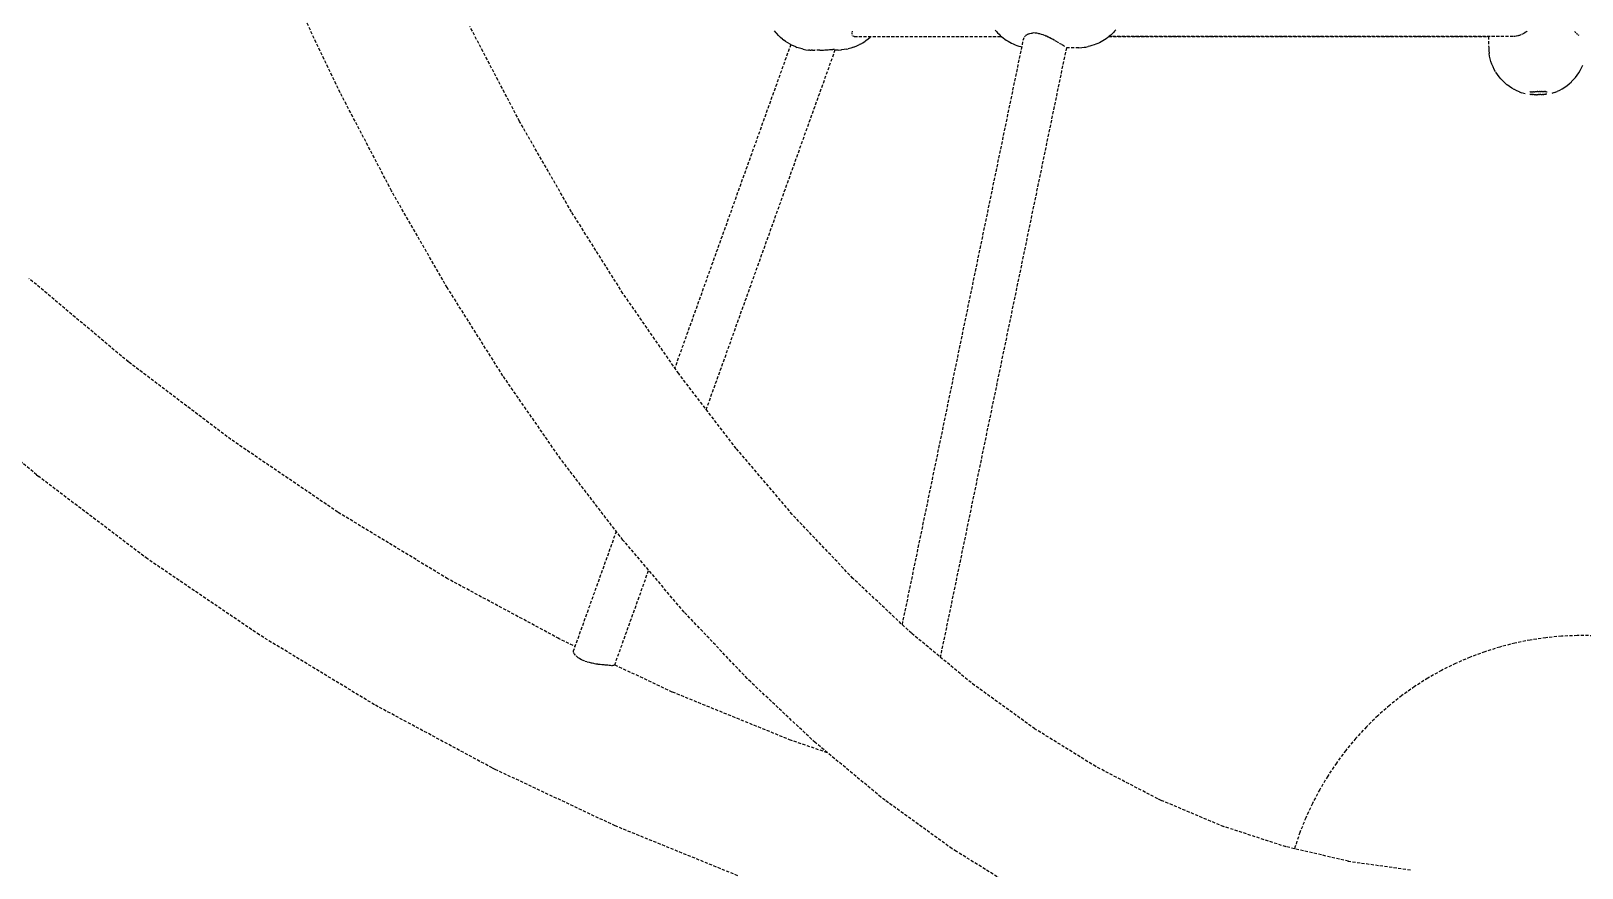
# Model space of a CAD drawing. Header units: millimetres. Extents: x -4710 to 4801, y -2494 to 3533.
# Drawn here: x -1360 to -721, y -457 to -112 of the extents above; entities that cross this region are included whole.
import ezdxf

# ---------------------------------------------------------------- set-up
doc = ezdxf.new("R2010")
doc.units = ezdxf.units.MM
doc.linetypes.add('HIDDEN', pattern=[1.905, 1.27, -0.635])
for name, color, linetype in [('DIKOM_ЗОНА', 90, 'Continuous'), ('DIKOM_ОБЪЕКТ', 7, 'Continuous'), ('DIKOM_РАЗМЕР_ЗОНА', 7, 'Continuous'), ('DIKOM_РАЗМЕР_ОБЪЕКТА', 7, 'Continuous')]:
    doc.layers.add(name, color=color, linetype=linetype)
doc.styles.add('style1', font='arialbd.ttf', dxfattribs={"width": 0.8})
doc.dimstyles.new('1-50', dxfattribs={"dimtxt": 300, "dimasz": 200, "dimexe": 100, "dimexo": 0, "dimgap": 100, "dimtad": 1, "dimtxsty": 'style1', "dimcen": 200, "dimclrd": 7, "dimclre": 7, "dimclrt": 7, "dimadec": 1, "dimazin": 2, "dimtfac": 1, "dimtmove": 0, "dimatfit": 2, "dimfxl": 0, "dimlwd": 25, "dimlwe": 18, "dimarcsym": 0})

# ---------------------------------------------------------------- blocks, each defined once
blk = doc.blocks.new('*D0')
at = {"layer": 'Defpoints', "color": 0, "transparency": 16777216}
for p in [(-2049.22, 763.91), (3285.36, 750.08), (3285.36, -900.83)]:
    blk.add_point(p, dxfattribs=at)
at = {"layer": 'DIKOM_РАЗМЕР_ОБЪЕКТА', "color": 7, "lineweight": 18, "transparency": 16777216}
for p, q in [((-2049.22, 763.91), (-2049.22, -1000.83)), ((3285.36, 750.08), (3285.36, -1000.83))]:
    blk.add_line(p, q, dxfattribs=at)
at = {"layer": 'DIKOM_РАЗМЕР_ОБЪЕКТА', "color": 7, "lineweight": 25, "transparency": 16777216}
blk.add_line((-1849.22, -900.83), (3085.36, -900.83), dxfattribs=at)
at = {"layer": 'DIKOM_РАЗМЕР_ОБЪЕКТА', "color": 7, "transparency": 16777216}
for points in [[(-1849.22, -867.5), (-1849.22, -934.17), (-2049.22, -900.83)], [(3085.36, -867.5), (3085.36, -934.17), (3285.36, -900.83)]]:
    blk.add_solid(points, dxfattribs=at)
at = {"layer": 'DIKOM_РАЗМЕР_ОБЪЕКТА', "color": 7, "transparency": 16777216, "insert": (618.07, -647.56), "char_height": 300, "attachment_point": 5, "style": 'style1'}
blk.add_mtext('{\\fArial|b0|i0|c204|p34;5335}', dxfattribs=at)
blk = doc.blocks.new('*D1')
at = {"layer": 'Defpoints', "color": 0, "transparency": 16777216}
for p in [(-701.85, 2135.95), (-2165.86, -628.42), (-722.47, -628.42)]:
    blk.add_point(p, dxfattribs=at)
at = {"layer": 'DIKOM_РАЗМЕР_ОБЪЕКТА', "color": 7, "lineweight": 18, "transparency": 16777216}
for p, q in [((-701.85, 2135.95), (-2265.86, 2135.95)), ((-722.47, -628.42), (-2265.86, -628.42))]:
    blk.add_line(p, q, dxfattribs=at)
at = {"layer": 'DIKOM_РАЗМЕР_ОБЪЕКТА', "color": 7, "lineweight": 25, "transparency": 16777216}
blk.add_line((-2165.86, 1935.95), (-2165.86, -428.42), dxfattribs=at)
at = {"layer": 'DIKOM_РАЗМЕР_ОБЪЕКТА', "color": 7, "transparency": 16777216}
for points in [[(-2199.2, 1935.95), (-2132.53, 1935.95), (-2165.86, 2135.95)], [(-2199.2, -428.42), (-2132.53, -428.42), (-2165.86, -628.42)]]:
    blk.add_solid(points, dxfattribs=at)
at = {"layer": 'DIKOM_РАЗМЕР_ОБЪЕКТА', "color": 7, "transparency": 16777216, "insert": (-2419.04, 753.76), "char_height": 300, "attachment_point": 5, "rotation": 90, "style": 'style1'}
blk.add_mtext('{\\fArial|b0|i0|c204|p34;2750}', dxfattribs=at)
blk = doc.blocks.new('*D2')
at = {"layer": 'Defpoints', "color": 0, "transparency": 16777216}
for p in [(-3555.27, 756.28), (4801.28, 756.28), (4801.28, -2394.45)]:
    blk.add_point(p, dxfattribs=at)
at = {"layer": 'DIKOM_РАЗМЕР_ЗОНА', "color": 7, "lineweight": 18, "transparency": 16777216}
for p, q in [((-3555.27, 756.28), (-3555.27, -2494.45)), ((4801.28, 756.28), (4801.28, -2494.45))]:
    blk.add_line(p, q, dxfattribs=at)
at = {"layer": 'DIKOM_РАЗМЕР_ЗОНА', "color": 7, "lineweight": 25, "transparency": 16777216}
blk.add_line((-3355.27, -2394.45), (4601.28, -2394.45), dxfattribs=at)
at = {"layer": 'DIKOM_РАЗМЕР_ЗОНА', "color": 7, "transparency": 16777216}
for points in [[(-3355.27, -2361.11), (-3355.27, -2427.78), (-3555.27, -2394.45)], [(4601.28, -2361.11), (4601.28, -2427.78), (4801.28, -2394.45)]]:
    blk.add_solid(points, dxfattribs=at)
at = {"layer": 'DIKOM_РАЗМЕР_ЗОНА', "color": 7, "transparency": 16777216, "insert": (709.08, -2141.17), "char_height": 300, "attachment_point": 5, "style": 'style1'}
blk.add_mtext('{\\fArial|b0|i0|c204|p34;8335}', dxfattribs=at)
blk = doc.blocks.new('*D3')
at = {"layer": 'Defpoints', "color": 0, "transparency": 16777216}
for p in [(-715.82, 3533.12), (-4259.83, -2026.25), (-715.82, -2026.25)]:
    blk.add_point(p, dxfattribs=at)
at = {"layer": 'DIKOM_РАЗМЕР_ЗОНА', "color": 7, "lineweight": 18, "transparency": 16777216}
for p, q in [((-715.82, 3533.12), (-4359.83, 3533.12)), ((-715.82, -2026.25), (-4359.83, -2026.25))]:
    blk.add_line(p, q, dxfattribs=at)
at = {"layer": 'DIKOM_РАЗМЕР_ЗОНА', "color": 7, "lineweight": 25, "transparency": 16777216}
blk.add_line((-4259.83, 3333.12), (-4259.83, -1826.25), dxfattribs=at)
at = {"layer": 'DIKOM_РАЗМЕР_ЗОНА', "color": 7, "transparency": 16777216}
for points in [[(-4293.16, 3333.12), (-4226.49, 3333.12), (-4259.83, 3533.12)], [(-4293.16, -1826.25), (-4226.49, -1826.25), (-4259.83, -2026.25)]]:
    blk.add_solid(points, dxfattribs=at)
at = {"layer": 'DIKOM_РАЗМЕР_ЗОНА', "color": 7, "transparency": 16777216, "insert": (-4513, 975.17), "char_height": 300, "attachment_point": 5, "rotation": 90, "style": 'style1'}
blk.add_mtext('{\\fArial|b0|i0|c204|p34;5560}', dxfattribs=at)

msp = doc.modelspace()

# ---------------------------------------------------------------- linework, layer by layer
at = {"layer": 'DIKOM_ЗОНА', "color": 3, "lineweight": 15}
msp.add_lwpolyline([(4784.014, 570.156, 0.0938746), (4783.602, 942.374, 0.2995804), (2291.139, 3510.482, 0.0687424), (1632.505, 3510.482, 0.06059), (1009.06, 3334.362, -0.2008128), (236.945, 3334.362, 0.06059), (-386.5, 3510.482, 0.0687424), (-1045.134, 3510.482, 0.2995804), (-3537.597, 942.374, 0.0938746), (-3538.009, 570.156, 0.3002322), (-1045.134, -2003.615, 0.0687424), (-386.5, -2003.615, 0.06059), (236.945, -1827.494, -0.2008128), (1009.06, -1827.494, 0.06059), (1632.505, -2003.615, 0.0687424), (2291.139, -2003.615, 0.3002322)], format="xyb", close=True, dxfattribs=at)
at = {"layer": 'DIKOM_ОБЪЕКТ', "color": 7, "linetype": 'HIDDEN', "lineweight": 15}
for p, q in [((-1233.012, -137.874), (-1253.191, -95.606)), ((-1159.118, -149.655), (-1179.606, -110.53)), ((-1053.315, -113.249), (-1054.004, -112.394)), ((-1053.315, -113.249), (-1053.093, -113.497)), ((-1052.343, -114.321), (-1053.093, -113.497)), ((-1051.551, -115.093), (-1052.343, -114.321)), ((-1022.057, -113.66), (-1022.048, -113.348)), ((-1022.048, -113.342), (-1021.997, -112.998)), ((-1021.963, -114.273), (-1022.032, -114.024)), ((-1021.978, -112.839), (-1021.92, -112.463)), ((-1021.667, -114.611), (-1021.839, -114.473)), ((-1021.178, -114.727), (-1021.443, -114.698)), ((-1021.176, -114.727), (-960.519, -114.727)), ((-1015.488, -115.693), (-1014.625, -114.938)), ((-1014.625, -114.938), (-1014.412, -114.727)), ((-963.08, -112.124), (-962.589, -112.706)), ((-962.589, -112.706), (-962.1, -113.245)), ((-962.1, -113.245), (-961.537, -113.805)), ((-961.537, -113.805), (-961.008, -114.315)), ((-961.008, -114.315), (-960.379, -114.844)), ((-960.379, -114.844), (-959.814, -115.317)), ((-951.036, -114.826), (-950.792, -114.522)), ((-950.666, -114.407), (-950.495, -114.239)), ((-950.426, -114.187), (-950.138, -113.976)), ((-950.128, -113.969), (-949.737, -113.754)), ((-949.726, -113.75), (-949.354, -113.599)), ((-949.282, -113.569), (-948.811, -113.425)), ((-948.811, -113.425), (-948.306, -113.325)), ((-948.294, -113.323), (-947.76, -113.268)), ((-947.189, -113.257), (-947.747, -113.267)), ((-946.595, -113.29), (-947.174, -113.257)), ((-945.985, -113.367), (-946.579, -113.292)), ((-945.37, -113.485), (-945.985, -113.367)), ((-945.112, -113.55), (-945.354, -113.489)), ((-944.718, -113.642), (-945.111, -113.55)), ((-944.057, -113.832), (-944.701, -113.646)), ((-943.369, -114.069), (-944.032, -113.841)), ((-942.749, -114.316), (-943.369, -114.069)), ((-942.22, -114.531), (-942.678, -114.341)), ((-942, -114.622), (-942.22, -114.531)), ((-941.303, -114.945), (-941.979, -114.631)), ((-916.142, -114.631), (-916.729, -115.122)), ((-749.654, -114.727), (-916.257, -114.727)), ((-916.257, -114.727), (-759.848, -114.727)), ((-915.526, -114.115), (-916.142, -114.631)), ((-914.977, -113.581), (-915.526, -114.115)), ((-914.424, -113.038), (-914.977, -113.581)), ((-913.916, -112.468), (-914.424, -113.038)), ((-913.43, -111.906), (-913.916, -112.468)), ((-759.848, -114.727), (-759.763, -119.283)), ((-749.067, -114.701), (-749.379, -114.715)), ((-748.466, -114.624), (-749.007, -114.696)), ((-747.763, -114.478), (-748.357, -114.605)), ((-747.429, -114.377), (-747.731, -114.468)), ((-747.112, -114.282), (-747.31, -114.34)), ((-746.454, -114.03), (-747.08, -114.27)), ((-745.796, -113.719), (-746.24, -113.927)), ((-745.316, -113.445), (-745.765, -113.7)), ((-744.505, -112.928), (-745.116, -113.329)), ((-744.248, -112.731), (-744.476, -112.905)), ((-744.052, -112.58), (-744.248, -112.731)), ((-743.888, -112.458), (-744.052, -112.58)), ((-724.096, -112.937), (-724.295, -112.702)), ((-723.891, -113.144), (-724.096, -112.937)), ((-723.486, -113.535), (-723.638, -113.393)), ((-723.288, -113.719), (-723.486, -113.535)), ((-723.089, -113.873), (-723.288, -113.719)), ((-722.708, -114.153), (-722.893, -114.028)), ((-722.519, -114.279), (-722.707, -114.153)), ((-1047.372, -118.035), (-1095.145, -251.213)), ((-1082.169, -268.342), (-1028.997, -120.119)), ((-1050.717, -115.812), (-1051.551, -115.093)), ((-1050.717, -115.812), (-1050.407, -116.051)), ((-1049.521, -116.724), (-1050.407, -116.051)), ((-1048.601, -117.336), (-1049.521, -116.724)), ((-1047.649, -117.885), (-1048.601, -117.336)), ((-1047.649, -117.885), (-1047.263, -118.094)), ((-1046.271, -118.585), (-1047.263, -118.094)), ((-1045.254, -119.01), (-1046.271, -118.585)), ((-1045.254, -119.01), (-1044.82, -119.166)), ((-1043.772, -119.525), (-1044.82, -119.166)), ((-1042.707, -119.815), (-1043.772, -119.525)), ((-1042.239, -119.91), (-1042.707, -119.815)), ((-1042.239, -119.91), (-1041.155, -120.129)), ((-1041.155, -120.129), (-1040.06, -120.276)), ((-1039.494, -120.313), (-1040.06, -120.276)), ((-1039.494, -120.313), (-1038.96, -120.349)), ((-1038.452, -120.38), (-1038.96, -120.349)), ((-1038.452, -120.38), (-1037.408, -120.38)), ((-1035.344, -120.364), (-1037.408, -120.38)), ((-1035.309, -120.363), (-1035.012, -120.35)), ((-1035.012, -120.35), (-1034.589, -120.33)), ((-1034.565, -120.329), (-1033.877, -120.299)), ((-1033.817, -120.296), (-1033.359, -120.258)), ((-1033.176, -120.243), (-1032.553, -120.195)), ((-1032.537, -120.194), (-1032.071, -120.16)), ((-1031.956, -120.148), (-1031.417, -120.096)), ((-1031.264, -120.083), (-1030.915, -120.053)), ((-1030.904, -120.052), (-1030.469, -120.022)), ((-1030.459, -120.021), (-1030.08, -120.002)), ((-1029.75, -119.993), (-1030.072, -120.001)), ((-1029.483, -119.995), (-1029.75, -119.993)), ((-1029.266, -120.008), (-1029.477, -119.995)), ((-1027.781, -120.307), (-1029.068, -120.317)), ((-1027.781, -120.307), (-1026.739, -120.243)), ((-1026.739, -120.243), (-1026.477, -120.226)), ((-1025.337, -120.094), (-1026.477, -120.226)), ((-1024.207, -119.882), (-1025.337, -120.094)), ((-1024.207, -119.882), (-1023.753, -119.786)), ((-1022.643, -119.499), (-1023.753, -119.786)), ((-1021.551, -119.135), (-1022.643, -119.499)), ((-1021.551, -119.135), (-1021.129, -118.982)), ((-1021.129, -118.982), (-1020.068, -118.547)), ((-1020.068, -118.547), (-1019.035, -118.039)), ((-1018.659, -117.837), (-1019.035, -118.039)), ((-1018.659, -117.837), (-1017.668, -117.266)), ((-1017.668, -117.266), (-1016.711, -116.627)), ((-1016.393, -116.387), (-1016.711, -116.627)), ((-1016.393, -116.387), (-1015.488, -115.693)), ((-1001.365, -356.909), (-951.374, -115.532)), ((-933.793, -119.341), (-985.756, -370.252)), ((-959.814, -115.317), (-959.123, -115.809)), ((-959.123, -115.809), (-958.524, -116.237)), ((-958.524, -116.237), (-957.778, -116.686)), ((-957.778, -116.686), (-957.148, -117.062)), ((-957.148, -117.062), (-956.352, -117.461)), ((-956.352, -117.461), (-955.696, -117.781)), ((-955.696, -117.781), (-954.857, -118.126)), ((-954.857, -118.126), (-954.178, -118.384)), ((-954.178, -118.384), (-953.304, -118.669)), ((-953.304, -118.669), (-952.606, -118.861)), ((-952.606, -118.861), (-952.09, -118.989)), ((-951.37, -115.519), (-951.241, -115.183)), ((-940.763, -115.207), (-941.118, -115.041)), ((-939.927, -115.633), (-940.587, -115.291)), ((-939.526, -115.849), (-939.779, -115.718)), ((-939.281, -115.975), (-939.526, -115.849)), ((-938.63, -116.342), (-939.256, -115.987)), ((-938, -116.69), (-938.438, -116.447)), ((-937.627, -116.916), (-937.975, -116.704)), ((-936.839, -117.37), (-937.377, -117.051)), ((-936.311, -117.677), (-936.624, -117.499)), ((-935.974, -117.89), (-936.311, -117.677)), ((-935.407, -118.222), (-935.827, -117.969)), ((-935.011, -118.458), (-935.226, -118.336)), ((-934.755, -118.627), (-934.992, -118.47)), ((-934.366, -118.861), (-934.645, -118.686)), ((-928.677, -119.314), (-933.8, -119.373)), ((-928.677, -119.314), (-927.362, -119.249)), ((-927.362, -119.249), (-926.461, -119.144)), ((-926.461, -119.144), (-925.715, -119.04)), ((-925.715, -119.04), (-924.829, -118.873)), ((-924.095, -118.692), (-924.829, -118.873)), ((-923.23, -118.464), (-924.095, -118.692)), ((-922.384, -118.176), (-923.23, -118.464)), ((-921.677, -117.925), (-922.384, -118.176)), ((-920.864, -117.582), (-921.677, -117.925)), ((-920.18, -117.262), (-920.864, -117.582)), ((-919.408, -116.867), (-920.18, -117.262)), ((-918.752, -116.484), (-919.408, -116.867)), ((-918.026, -116.043), (-918.752, -116.484)), ((-917.403, -115.603), (-918.026, -116.043)), ((-916.729, -115.122), (-917.403, -115.603)), ((-759.763, -119.283), (-759.698, -120.483)), ((-759.698, -120.483), (-759.575, -121.638)), ((-759.385, -122.783), (-759.575, -121.638)), ((-759.128, -123.916), (-759.385, -122.783)), ((-758.806, -125.031), (-759.128, -123.916)), ((-758.419, -126.125), (-758.806, -125.031)), ((-757.968, -127.195), (-758.419, -126.125)), ((-757.456, -128.237), (-757.968, -127.195)), ((-722.084, -128.702), (-721.551, -127.675)), ((-721.492, -127.555), (-721.019, -126.494)), ((-756.884, -129.247), (-757.456, -128.237)), ((-756.187, -130.333), (-756.815, -129.361)), ((-755.504, -131.266), (-756.187, -130.333)), ((-754.766, -132.157), (-755.504, -131.266)), ((-753.978, -133.003), (-754.766, -132.157)), ((-753.142, -133.802), (-753.978, -133.003)), ((-752.26, -134.55), (-753.142, -133.802)), ((-727.428, -134.871), (-726.535, -134.147)), ((-726.535, -134.147), (-725.688, -133.372)), ((-725.591, -133.279), (-724.785, -132.45)), ((-724.785, -132.45), (-724.028, -131.574)), ((-724.028, -131.574), (-723.324, -130.656)), ((-723.324, -130.656), (-722.676, -129.697)), ((-722.676, -129.697), (-722.084, -128.702)), ((-1211.878, -178.233), (-1233.012, -137.874)), ((-751.244, -135.323), (-752.161, -134.633)), ((-750.287, -135.957), (-751.244, -135.323)), ((-749.295, -136.534), (-750.287, -135.957)), ((-748.168, -137.108), (-749.182, -136.597)), ((-747.126, -137.557), (-748.168, -137.108)), ((-745.957, -137.986), (-747.008, -137.607)), ((-744.78, -138.336), (-745.83, -138.027)), ((-742.641, -138.602), (-742.847, -138.589)), ((-742.835, -137.575), (-742.63, -137.554)), ((-742.43, -138.614), (-742.641, -138.602)), ((-742.63, -137.554), (-742.417, -137.535)), ((-742.43, -138.614), (-742.212, -138.624)), ((-742.2, -137.516), (-742.417, -137.535)), ((-741.988, -138.633), (-742.212, -138.624)), ((-742.2, -137.516), (-741.976, -137.499)), ((-741.759, -138.641), (-741.988, -138.633)), ((-741.976, -137.499), (-741.747, -137.483)), ((-741.759, -138.641), (-741.526, -138.648)), ((-741.747, -137.483), (-741.514, -137.467)), ((-741.289, -138.654), (-741.526, -138.648)), ((-741.277, -137.453), (-741.514, -137.467)), ((-741.047, -138.659), (-741.289, -138.654)), ((-741.277, -137.453), (-741.036, -137.439)), ((-740.803, -138.662), (-741.047, -138.659)), ((-741.036, -137.439), (-740.792, -137.427)), ((-740.803, -138.662), (-740.556, -138.664)), ((-740.545, -137.416), (-740.792, -137.427)), ((-740.306, -138.665), (-740.556, -138.664)), ((-740.545, -137.416), (-740.295, -137.406)), ((-740.054, -138.665), (-740.306, -138.665)), ((-740.295, -137.406), (-740.044, -137.397)), ((-740.054, -138.665), (-739.8, -138.663)), ((-740.044, -137.397), (-739.792, -137.39)), ((-739.546, -138.66), (-739.8, -138.663)), ((-739.538, -137.383), (-739.792, -137.39)), ((-739.292, -138.656), (-739.546, -138.66)), ((-739.538, -137.383), (-739.283, -137.378)), ((-739.038, -138.651), (-739.292, -138.656)), ((-739.283, -137.378), (-739.029, -137.374)), ((-739.038, -138.651), (-738.784, -138.645)), ((-739.029, -137.374), (-738.775, -137.371)), ((-738.531, -138.637), (-738.784, -138.645)), ((-738.521, -137.37), (-738.775, -137.371)), ((-738.28, -138.628), (-738.531, -138.637)), ((-738.521, -137.37), (-738.269, -137.369)), ((-738.28, -138.628), (-738.031, -138.618)), ((-738.269, -137.369), (-738.02, -137.37)), ((-738.031, -138.618), (-737.783, -138.607)), ((-737.773, -137.372), (-738.02, -137.37)), ((-737.783, -138.607), (-737.539, -138.595)), ((-737.773, -137.372), (-737.528, -137.375)), ((-737.298, -138.581), (-737.539, -138.595)), ((-737.528, -137.375), (-737.287, -137.38)), ((-737.298, -138.581), (-737.061, -138.567)), ((-737.287, -137.38), (-737.049, -137.386)), ((-736.828, -138.552), (-737.061, -138.567)), ((-736.816, -137.393), (-737.049, -137.386)), ((-736.599, -138.535), (-736.828, -138.552)), ((-736.816, -137.393), (-736.587, -137.401)), ((-736.376, -138.518), (-736.599, -138.535)), ((-736.587, -137.401), (-736.364, -137.41)), ((-736.376, -138.518), (-736.158, -138.499)), ((-736.146, -137.42), (-736.364, -137.41)), ((-735.946, -138.48), (-736.158, -138.499)), ((-736.146, -137.42), (-735.934, -137.432)), ((-735.74, -138.46), (-735.946, -138.48)), ((-735.934, -137.432), (-735.729, -137.445)), ((-732.734, -137.779), (-733.801, -138.136)), ((-732.612, -137.733), (-731.574, -137.314)), ((-731.46, -137.26), (-730.434, -136.772)), ((-730.434, -136.772), (-729.439, -136.223)), ((-729.439, -136.223), (-728.361, -135.541)), ((-728.361, -135.541), (-727.428, -134.871)), ((-1137.748, -186.846), (-1159.118, -149.655)), ((-1189.834, -216.596), (-1211.878, -178.233)), ((-1116.498, -220.486), (-1137.905, -186.574)), ((-1320.258, -248.728), (-1361.307, -214.29)), ((-1188.913, -218.079), (-1189.834, -216.596)), ((-1165.973, -254.421), (-1188.913, -218.079)), ((-1093.54, -253.522), (-1116.498, -220.486)), ((-1278.051, -280.658), (-1320.802, -248.316)), ((-1142.218, -288.606), (-1165.973, -254.421)), ((-1069.844, -284.403), (-1093.54, -253.522)), ((-1358.114, -295.231), (-1401.392, -258.923)), ((-1233.997, -310.576), (-1278.051, -280.658)), ((-1046.707, -311.52), (-1070.443, -283.622)), ((-1117.698, -320.559), (-1142.218, -288.606)), ((-1358.114, -295.231), (-1357.243, -295.916)), ((-1312.467, -329.789), (-1357.243, -295.916)), ((-1188.742, -338.002), (-1233.997, -310.576)), ((-1021.723, -337.859), (-1046.707, -311.52)), ((-1119.28, -318.497), (-1136.88, -367.56)), ((-1116.487, -322.06), (-1117.698, -320.559)), ((-1091.221, -351.756), (-1116.487, -322.06)), ((-1266.326, -361.125), (-1312.467, -329.789)), ((-1142.85, -362.626), (-1188.742, -338.002)), ((-1119.895, -373.509), (-1105.902, -334.501)), ((-997.64, -360.407), (-1022.268, -337.284)), ((-1065.296, -379.087), (-1091.221, -351.756)), ((-1218.928, -389.85), (-1266.326, -361.125)), ((-1143.499, -362.32), (-1136.227, -365.74)), ((-971.581, -381.995), (-997.64, -360.407)), ((-742.607, -363.225), (-748.948, -364.508)), ((-736.207, -362.274), (-742.607, -363.225)), ((-729.74, -361.661), (-736.207, -362.274)), ((-723.302, -361.379), (-729.74, -361.661)), ((-716.692, -361.45), (-723.302, -361.379)), ((-1136.912, -367.831), (-1136.885, -367.581)), ((-1136.877, -368.175), (-1136.903, -367.904)), ((-1136.763, -368.544), (-1136.857, -368.254)), ((-1136.55, -368.945), (-1136.738, -368.603)), ((-1136.255, -369.326), (-1136.529, -368.975)), ((-1136.004, -369.584), (-1136.228, -369.357)), ((-1135.431, -370.153), (-1135.846, -369.763)), ((-1134.917, -370.556), (-1135.394, -370.186)), ((-1134.659, -370.728), (-1134.829, -370.618)), ((-767.451, -370.314), (-773.388, -372.883)), ((-761.387, -368.057), (-767.451, -370.314)), ((-755.214, -366.12), (-761.387, -368.057)), ((-748.948, -364.508), (-755.214, -366.12)), ((-1134.29, -370.965), (-1134.659, -370.728)), ((-1133.624, -371.331), (-1134.239, -370.994)), ((-1132.894, -371.676), (-1133.569, -371.358)), ((-1132.257, -371.935), (-1132.836, -371.701)), ((-1131.327, -372.265), (-1132.061, -372.013)), ((-1130.481, -372.507), (-1131.262, -372.286)), ((-1129.527, -372.735), (-1130.346, -372.544)), ((-1129.148, -372.808), (-1129.457, -372.749)), ((-1128.633, -372.928), (-1129.148, -372.807)), ((-1127.755, -373.101), (-1128.562, -372.943)), ((-1126.889, -373.234), (-1127.685, -373.113)), ((-1126.014, -373.334), (-1126.819, -373.245)), ((-1125.228, -373.393), (-1125.877, -373.348)), ((-1124.293, -373.502), (-1125.026, -373.421)), ((-1123.885, -373.531), (-1124.231, -373.508)), ((-1123.556, -373.553), (-1123.886, -373.531)), ((-1122.867, -373.569), (-1123.498, -373.556)), ((-1122.215, -373.676), (-1122.708, -373.568)), ((-1121.673, -373.778), (-1122.171, -373.685)), ((-1121.176, -373.849), (-1121.633, -373.784)), ((-1120.754, -373.791), (-1121.141, -373.853)), ((-1120.358, -373.691), (-1120.679, -373.778)), ((-1120.09, -373.569), (-1120.334, -373.683)), ((-1119.867, -373.431), (-1096.187, -384.564)), ((-779.184, -375.759), (-784.822, -378.932)), ((-773.388, -372.883), (-779.184, -375.759)), ((-1063.846, -380.51), (-1065.296, -379.087)), ((-1037.285, -405.448), (-1063.846, -380.51)), ((-946.746, -399.822), (-972.581, -381.167)), ((-790.287, -382.396), (-795.564, -386.14)), ((-784.822, -378.932), (-790.287, -382.396)), ((-1170.384, -415.897), (-1218.928, -389.85)), ((-1096.187, -384.564), (-1047.999, -404.142)), ((-795.564, -386.14), (-800.638, -390.154)), ((-805.495, -394.428), (-810.124, -398.948)), ((-800.638, -390.154), (-805.495, -394.428)), ((-921.684, -415.332), (-946.86, -399.74)), ((-810.124, -398.948), (-814.51, -403.704)), ((-1047.999, -404.142), (-1032.353, -409.533)), ((-1010.176, -427.906), (-1037.285, -405.448)), ((-818.642, -408.683), (-822.509, -413.87)), ((-814.51, -403.704), (-818.642, -408.683)), ((-894.442, -429.482), (-921.684, -415.332)), ((-822.509, -413.87), (-826.101, -419.252)), ((-1170.384, -415.897), (-1169.278, -416.447)), ((-1119.677, -439.766), (-1169.278, -416.447)), ((-826.101, -419.252), (-829.406, -424.814)), ((-1008.512, -429.213), (-1010.176, -427.906)), ((-829.406, -424.814), (-832.417, -430.54)), ((-980.883, -449.165), (-1008.512, -429.213)), ((-868.91, -440.122), (-895.801, -428.777)), ((-832.417, -430.54), (-835.125, -436.416)), ((-1069.158, -460.291), (-1119.677, -439.766)), ((-843.267, -448.403), (-869.795, -439.749)), ((-835.125, -436.416), (-837.524, -442.425)), ((-837.524, -442.425), (-839.605, -448.551)), ((-979.059, -450.306), (-980.883, -449.165)), ((-950.972, -467.702), (-979.059, -450.306)), ((-817.54, -454.324), (-843.791, -448.233)), ((-839.605, -448.551), (-839.778, -449.163)), ((-817.784, -454.267), (-791.759, -457.88))]:
    msp.add_line(p, q, dxfattribs=at)

# ---------------------------------------------------------------- dimensions: what is measured, and where the dimension line sits
at = {"layer": 'DIKOM_РАЗМЕР_ЗОНА'}
dim = msp.add_linear_dim(base=(-4259.828, -2026.253), p1=(-715.817, 3533.12), p2=(-715.817, -2026.253), angle=90, text='{\\fArial|b0|i0|c204|p34;5560}', dimstyle='1-50', dxfattribs=at)
dim.commit()
dim.dimension.update_dxf_attribs({"geometry": '*D3', "text_midpoint": (-4259.828, 975.171), "dimtype": 160})
dim = msp.add_linear_dim(base=(4801.279, -2394.448), p1=(-3555.274, 756.284), p2=(4801.279, 756.284), text='{\\fArial|b0|i0|c204|p34;8335}', dimstyle='1-50', dxfattribs=at)
dim.commit()
dim.dimension.update_dxf_attribs({"geometry": '*D2', "text_midpoint": (709.081, -2394.448), "dimtype": 160})
at = {"layer": 'DIKOM_РАЗМЕР_ОБЪЕКТА'}
dim = msp.add_linear_dim(base=(-2165.864, -628.421), p1=(-701.854, 2135.946), p2=(-722.472, -628.421), angle=90, text='{\\fArial|b0|i0|c204|p34;2750}', dimstyle='1-50', dxfattribs=at)
dim.commit()
dim.dimension.update_dxf_attribs({"geometry": '*D1', "text_midpoint": (-2419.036, 753.762)})
dim = msp.add_linear_dim(base=(3285.358, -900.832), p1=(-2049.224, 763.912), p2=(3285.358, 750.078), text='{\\fArial|b0|i0|c204|p34;5335}', dimstyle='1-50', dxfattribs=at)
dim.commit()
dim.dimension.update_dxf_attribs({"geometry": '*D0', "text_midpoint": (618.067, -900.832), "dimtype": 160})

doc.saveas('drawing.dxf')
